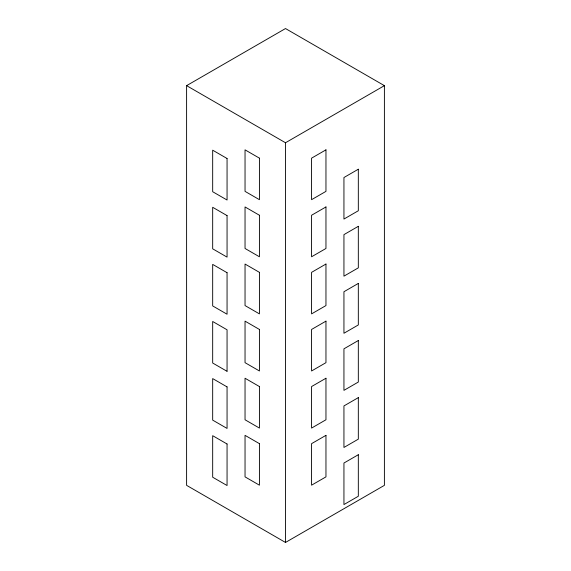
<?xml version="1.0" encoding="UTF-8"?>
<svg xmlns="http://www.w3.org/2000/svg" width="571" height="571" viewBox="0 0 571 571"><rect width="100%" height="100%" fill="white"/><g stroke="black" fill="none" stroke-linecap="round" stroke-linejoin="round"><path stroke-width="0.86" d="M186.603 85.65L285.5 28.55L384.397 85.65L384.397 485.35L285.5 542.45L186.603 485.35L186.603 85.65L285.5 142.75L285.5 542.45M285.5 142.75L384.397 85.65M227.058 371.321L212.676 363.02L212.676 321.487L227.058 329.795L227.058 371.15M325.962 149.845L311.573 158.153L311.573 199.679L325.962 191.371L325.962 149.845M358.324 169.223L343.942 177.531L343.942 219.057L358.324 210.749L358.324 169.223M325.962 206.945L311.573 215.253L311.573 256.779L325.962 248.471L325.962 206.945M358.324 226.323L343.942 234.631L343.942 276.157L358.324 267.849L358.324 226.323M325.962 264.045L311.573 272.353L311.573 313.879L325.962 305.571L325.962 264.045M358.324 283.423L343.942 291.731L343.942 333.257L358.324 324.949L358.324 283.423M325.962 321.145L311.573 329.453L311.573 370.979L325.962 362.671L325.962 321.145M358.324 340.523L343.942 348.831L343.942 390.357L358.324 382.049L358.324 340.523M325.962 378.245L311.573 386.553L311.573 428.079L325.962 419.771L325.962 378.245M358.324 397.623L343.942 405.931L343.942 447.457L358.324 439.149L358.324 397.623M325.962 435.345L311.573 443.653L311.573 485.179L325.962 476.871L325.962 435.345M358.324 454.723L343.942 463.031L343.942 504.557L358.324 496.249L358.324 454.723M259.427 158.153L245.038 149.845L245.038 191.371L259.427 199.679L259.427 158.153M227.058 158.495L212.676 150.187L212.676 191.72L227.058 200.021L227.058 158.495M259.427 215.253L245.038 206.945L245.038 248.471L259.427 256.779L259.427 215.253M227.058 215.595L212.676 207.287L212.676 248.82L227.058 257.121L227.058 215.595M259.427 272.353L245.038 264.045L245.038 305.571L259.427 313.879L259.427 272.353M227.058 272.695L212.676 264.387L212.676 305.92L227.058 314.221L227.058 272.695M259.427 329.453L245.038 321.145L245.038 362.671L259.427 370.979L259.427 329.453M259.427 386.553L245.038 378.245L245.038 419.771L259.427 428.079L259.427 386.553M227.058 386.895L212.676 378.587L212.676 420.12L227.058 428.421L227.058 386.895M259.427 443.653L245.038 435.345L245.038 476.871L259.427 485.179L259.427 443.653M227.058 443.995L212.676 435.687L212.676 477.22L227.058 485.521L227.058 443.995"/></g></svg>
